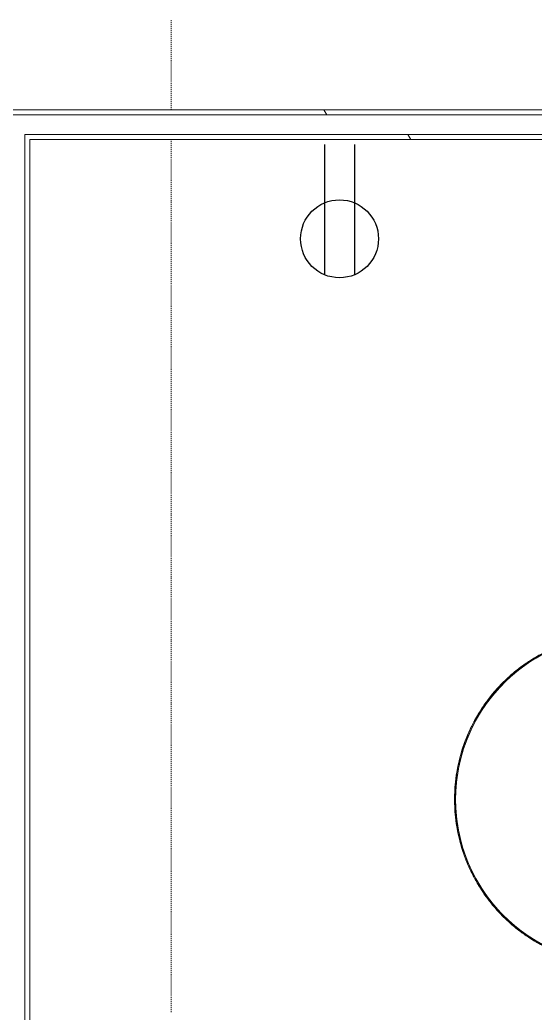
# Model space of a CAD drawing. Header units: inches. Extents: x -1180 to 2011, y -268 to 2143.
# Drawn here: x 700.6 to 766.1, y 1055.5 to 1181.7 of the extents above; entities that cross this region are included whole.
import ezdxf

# ---------------------------------------------------------------- set-up
doc = ezdxf.new("R2010")
doc.units = ezdxf.units.IN
doc.header["$MEASUREMENT"] = 0
doc.linetypes.add('Dash 1_8_', pattern=[0.25, 0.125, -0.125])
for name, color, linetype, lineweight in [('A-ANNO-NOTE', 131, 'Continuous', 13), ('A-WALL', 113, 'Continuous', 13), ('A-WALL-PATT', 111, 'Continuous', 13), ('I-FURN', 30, 'Continuous', 9), ('I-FURN-PNLS', 30, 'Continuous', 9), ('I-WALL', 2, 'Continuous', 13)]:
    doc.layers.add(name, color=color, linetype=linetype, lineweight=lineweight)
pattern_1 = [(0, (0, 0), (30.72, 7.68), [1.267, -21.773, 1.267, -21.773, -122.88]), (0, (0, 0), (30.72, 7.68), [-46.08, 1.267, -44.813, 1.267, -21.773, -53.76]), (0, (0, 0), (30.72, 7.68), [-115.2, 1.267, -14.093, 1.267, -37.133]), (120, (11.52, 3.84), (-22.011075, 22.7643), [1.267, -21.773, 1.267, -21.773, -122.88]), (120, (11.52, 3.84), (-22.011075, 22.7643), [-46.08, 1.267, -44.813, 1.267, -21.773, -53.76]), (120, (11.52, 3.84), (-22.011075, 22.7643), [-115.2, 1.267, -14.093, 1.267, -37.133]), (240, (15.36, 19.2), (-8.708925, -30.4443), [1.267, -21.773, 1.267, -21.773, -122.88]), (240, (15.36, 19.2), (-8.708925, -30.4443), [-46.08, 1.267, -44.813, 1.267, -21.773, -53.76]), (240, (15.36, 19.2), (-8.708925, -30.4443), [-115.2, 1.267, -14.093, 1.267, -37.133])]

# ---------------------------------------------------------------- blocks, each defined once
blk = doc.blocks.new('Zira Wksta 12 - Type 1-V101-6TH FLOOR POWER _ SIGNAL')
at = {"layer": 'I-FURN', "linetype": 'Dash 1_8_'}
for p, q in [((-108, 102.57), (-108, 114)), ((-108, -12), (-108, 98.82))]:
    blk.add_line(p, q, dxfattribs=at)
at = {"layer": 'I-FURN-PNLS'}
for radius, start, end in [(21, 90, 270), (21, 90, 270), (20.87, 90, 180), (20.87, 90, 180), (20.87, 90, 155.4545), (20.87, 90, 122.7273), (21, 118.7187, 123.5308), (21, 118.7187, 123.5308), (20.87, 122.7273, 180), (21, 127.228, 131.915), (21, 127.228, 131.915), (21, 123.5308, 127.228), (21, 123.5308, 127.228), (21, 131.915, 135.6889), (21, 131.915, 135.6889), (21, 135.6889, 140.3), (21, 135.6889, 140.3), (21, 140.3, 144.1238), (21, 140.3, 144.1238), (21, 144.1238, 148.6861), (21, 144.1238, 148.6861), (21, 150.2859, 152.5432), (21, 150.2859, 152.5432), (21, 148.6861, 150.2368), (21, 148.6861, 150.2368), (21, 152.5432, 157.0735), (21, 152.5432, 157.0735), (20.87, 155.4545, 180), (21, 157.0735, 158.9402), (21, 157.0735, 158.9402), (21, 160.9524, 165.4626), (21, 160.9524, 165.4626), (21, 159.046, 160.9524), (21, 159.046, 160.9524), (21, 165.4626, 169.3548), (21, 165.4626, 169.3548), (21, 169.3548, 173.8538), (21, 169.3548, 173.8538), (21, 173.8538, 177.7523), (21, 173.8538, 177.7523), (21, 177.7523, 180), (21, 177.7523, 180), (21, 180, 182.2477), (21, 180, 182.2477), (21, 182.2477, 186.1462), (21, 182.2477, 186.1462), (20.87, 180, 188.1818), (20.87, 180, 270), (20.87, 180, 270), (20.87, 180, 204.5455), (21, 186.1462, 190.6452), (21, 186.1462, 190.6452), (20.87, 188.1818, 253.6364), (21, 190.6452, 194.5374), (21, 190.6452, 194.5374), (21, 194.5374, 199.0476), (21, 194.5374, 199.0476), (21, 199.0476, 201.0598), (21, 199.0476, 201.0598), (21, 201.1303, 202.9265), (21, 201.1303, 202.9265), (21, 202.9265, 207.4568), (21, 202.9265, 207.4568), (20.87, 204.5455, 220.9091), (21, 207.4568, 211.3139), (21, 207.4568, 211.3139), (21, 211.3139, 215.8762), (21, 211.3139, 215.8762), (21, 215.8762, 219.7), (21, 215.8762, 219.7), (21, 219.7, 224.3111), (21, 219.7, 224.3111), (20.87, 220.9091, 229.0909), (21, 224.3111, 228.085), (21, 224.3111, 228.085), (21, 228.085, 232.772), (21, 228.085, 232.772), (20.87, 229.0909, 270), (21, 232.772, 236.4692), (21, 232.772, 236.4692), (21, 236.4692, 241.2813), (21, 236.4692, 241.2813)]:
    blk.add_arc((-51, 15), radius, start, end, dxfattribs=at)

msp = doc.modelspace()

# ---------------------------------------------------------------- hatches: boundary and pattern name
at = {"layer": 'A-WALL-PATT', "lineweight": 9}
h = msp.add_hatch(dxfattribs=at)
h.set_pattern_fill('FP_1', color=256, style=0, pattern_type=2)
h.set_pattern_definition(pattern_1)
h.paths.add_polyline_path([(828.52, 1169.61), (831.02, 1169.61), (831.02, 1170.23), (568.4, 1170.23), (568.4, 1169.61), (827.9, 1169.61)], flags=0)
h = msp.add_hatch(dxfattribs=at)
h.set_pattern_fill('FP_1', color=256, style=0, pattern_type=2)
h.set_pattern_definition(pattern_1)
h.paths.add_polyline_path([(827.9, 1166.48), (827.89, 1167.11), (701.27, 1167.11), (701.27, 1166.48), (826.9, 1166.48)], flags=0)
h.paths.add_polyline_path([(576.67, 1166.48), (698.77, 1166.48), (698.77, 1167.11), (571.52, 1167.11), (571.52, 1166.48), (572.15, 1166.48)], flags=0)

# ---------------------------------------------------------------- linework, layer by layer
at = {"layer": 'A-ANNO-NOTE', "lineweight": 30}
for p, q in [((739.36, 1165.83), (739.36, 1149.3)), ((743.19, 1165.83), (743.19, 1149.3))]:
    msp.add_line(p, q, dxfattribs=at)
msp.add_circle((741.28, 1153.86), 4.95, dxfattribs=at)
at = {"layer": 'A-WALL'}
for p, q in [((831.02, 1169.61), (569.02, 1169.61)), ((828.52, 1167.11), (701.27, 1167.11)), ((701.27, 1167.11), (701.27, 968.22))]:
    msp.add_line(p, q, dxfattribs=at)
at = {"layer": 'I-WALL'}
for p, q in [((831.65, 1170.23), (568.4, 1170.23)), ((701.9, 1166.48), (827.9, 1166.48)), ((701.9, 968.85), (701.9, 1166.48))]:
    msp.add_line(p, q, dxfattribs=at)

# ---------------------------------------------------------------- block references
at = {"layer": 'I-FURN'}
msp.add_blockref('Zira Wksta 12 - Type 1-V101-6TH FLOOR POWER _ SIGNAL', (827.9, 1067.66), dxfattribs=at)

doc.saveas('drawing.dxf')
